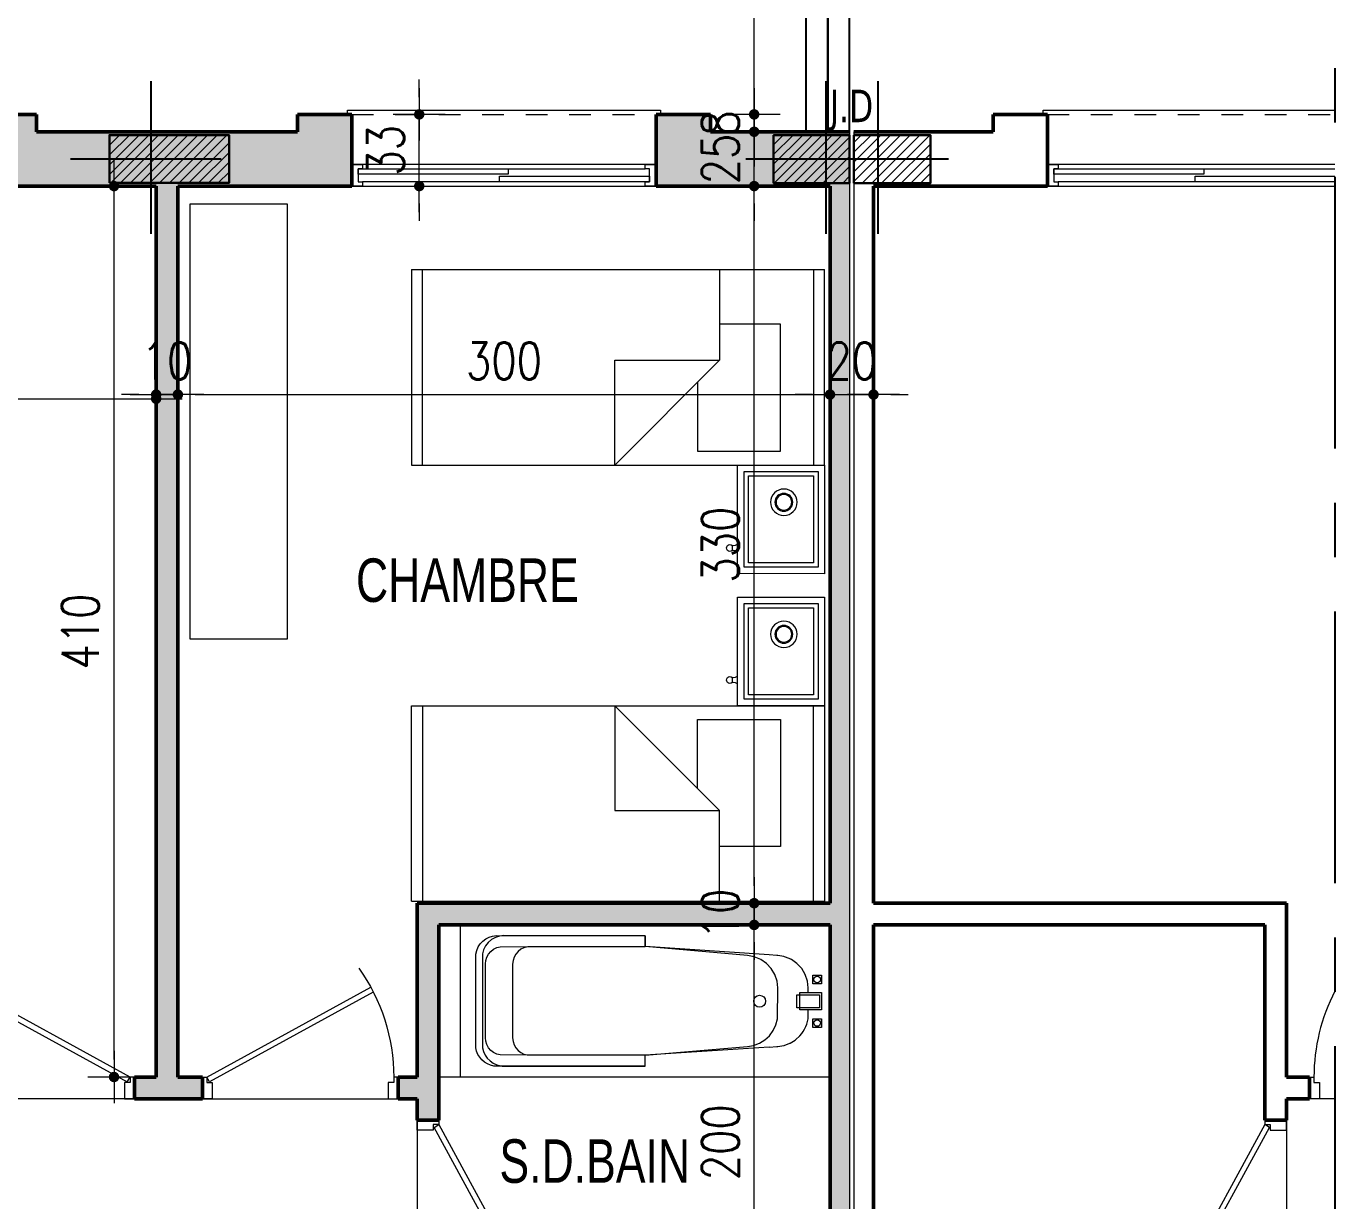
# Model space of a CAD drawing. Header units: millimetres. Extents: x 906 to 2589, y -1235 to -637.
# Drawn here: x 2519.7 to 2525.72, y -1215.63 to -1210.23 of the extents above; entities that cross this region are included whole.
import ezdxf

# ---------------------------------------------------------------- set-up
doc = ezdxf.new("R2010")
doc.units = ezdxf.units.MM
for name, pattern in [('AXES', [2, 1.25, -0.25, 0.25, -0.25]), ('CONTINU', [0]), ('HIDDEN', [0.375, 0.25, -0.125])]:
    doc.linetypes.add(name, pattern=pattern)
doc.layers.get('DEFPOINTS').update_dxf_attribs({"color": 255, "lineweight": 13})
for name, color, linetype, lineweight in [('A-signe', 7, 'Continuous', 9), ('APPUITS', 7, 'Continuous', 18), ('AXE LIMITE', 1, 'AXES', 30), ('DIM.', 4, 'Continuous', 25), ('Extracteur cuisine 300m3', 7, 'Continuous', 20), ('interrompu', 7, 'HIDDEN', 15), ('MENUISERIE', 7, 'Continuous', 13), ('MEUBLE', 35, 'Continuous', 15), ('MUR 0.2', 7, 'Continuous', 20), ('MUR 0.25', 7, 'Continuous', 25), ('MUR 0.5', 7, 'Continuous', 50), ('POTEAUX ARCH', 7, 'Continuous', 30), ('POTEAUX HACHURE', 7, 'Continuous', 15), ('SANITAIRE', 7, 'Continuous', 15), ('TEXTE', 7, 'Continuous', 20)]:
    doc.layers.add(name, color=color, linetype=linetype, lineweight=lineweight)
doc.layers.add('AXE', color=7, linetype='AXES')
doc.layers.add('teinte 5', color=200, linetype='Continuous')
doc.styles.add('atef', font='romans.shx', dxfattribs={"width": 0.8})
doc.styles.add('COTE', font='verdana.ttf', dxfattribs={"width": 0.7})
doc.styles.add('STYLE4', font='swisscl.ttf')
doc.dimstyles.new('COTEXT', dxfattribs={"dimscale": 0, "dimtxt": 0.17, "dimasz": 0.08, "dimexe": 0.015, "dimexo": 0.015, "dimgap": 0.07, "dimtad": 1, "dimdec": 0, "dimlfac": 100, "dimzin": 0, "dimdsep": 46, "dimtxsty": 'atef', "dimblk": 'SIG2', "dimcen": 0.15, "dimse1": 1, "dimse2": 1, "dimclrd": 256, "dimclre": 6, "dimclrt": 2, "dimadec": 0, "dimazin": 0, "dimtfac": 0.5, "dimtdec": 0, "dimtix": 1, "dimtmove": 2, "dimatfit": 1, "dimldrblk": 'SIG2', "dimfxl": 0.18, "dimtolj": 1, "dimtzin": 0, "dimlwd": 18, "dimarcsym": 0})
pattern_1 = [(45, (1501.035288, -320.848652), (-0.0224506403, 0.0224506403), [])]

# ---------------------------------------------------------------- blocks, each defined once
blk = doc.blocks.new('PORTE 0.90')
at = {"layer": 'MENUISERIE'}
for points in [[(-0.7859, 0.3911), (-0.0325, -0.0217), (-0.02, 0), (-0.7742, 0.4132)], [(-0.9, 0), (-0.88, 0), (-0.88, -0.025), (-0.855, -0.025), (-0.855, -0.1), (-0.9, -0.1)], [(0, 0), (-0.02, 0), (-0.02, -0.025), (-0.045, -0.025), (-0.045, -0.1), (0, -0.1)]]:
    blk.add_lwpolyline(points, dxfattribs=at)
blk.add_arc((-0.02, 0), 0.86, 144.36454, 180, dxfattribs=at)
blk = doc.blocks.new('P - 0.80')
at = {"layer": 'MENUISERIE'}
for points in [[(-0.6991, 0.3412), (-0.0325, -0.0217), (-0.02, 0), (-0.6875, 0.3633)], [(-0.8, 0), (-0.78, 0), (-0.78, -0.025), (-0.755, -0.025), (-0.755, -0.1), (-0.8, -0.1)], [(0, 0), (-0.02, 0), (-0.02, -0.025), (-0.045, -0.025), (-0.045, -0.1), (0, -0.1)]]:
    blk.add_lwpolyline(points, dxfattribs=at)
blk.add_arc((-0.02, 0), 0.76, 142.54543, 180, dxfattribs=at)
blk = doc.blocks.new('BAIGNOIR 0.70-1.70')
at = {"layer": 'SANITAIRE'}
for p, q in [((0.138, 0.2794), (0.1006, 0.85)), ((0.562, 0.2794), (0.6, 0.85))]:
    blk.add_line(p, q, dxfattribs=at)
for points in [[(0, 1.7), (0.7, 1.7), (0.7, 0), (0, 0)], [(0.5998, 1.3897), (0.5949, 1.4081), (0.5877, 1.4226), (0.5778, 1.4353), (0.5656, 1.4458), (0.5514, 1.4536), (0.536, 1.4584), (0.52, 1.46), (0.18, 1.46), (0.164, 1.4584), (0.1486, 1.4536), (0.1344, 1.4458), (0.1222, 1.4353), (0.1123, 1.4226), (0.1051, 1.4081), (0.1014, 1.3925), (0.1006, 0.85), (0.1407, 0.38), (0.1454, 0.3515), (0.1555, 0.3243), (0.1706, 0.2996), (0.1902, 0.2783), (0.2136, 0.2612), (0.2398, 0.2488), (0.2679, 0.2417), (0.4097, 0.24), (0.4416, 0.2437), (0.472, 0.254), (0.4995, 0.2705), (0.523, 0.2924), (0.5413, 0.3188), (0.5536, 0.3485), (0.5593, 0.38), (0.6, 0.85)], [(0.3885, 0.0388), (0.3085, 0.0388), (0.3085, 0.1388), (0.3885, 0.1388)], [(0.3785, 0.0488), (0.3185, 0.0488), (0.3185, 0.1526), (0.3785, 0.1526)], [(0.2685, 0.0388), (0.2285, 0.0388), (0.2285, 0.0788), (0.2685, 0.0788)], [(0.4685, 0.0388), (0.4285, 0.0388), (0.4285, 0.0788), (0.4685, 0.0788)]]:
    blk.add_lwpolyline(points, close=True, dxfattribs=at)
for points in [[(0.0501, 0.85), (0.0501, 1.5465, -0.315661), (0.1344, 1.6296), (0.5656, 1.6296, -0.356924), (0.6506, 1.5346), (0.65, 0.85), (0.6, 0.85)], [(0.1452, 0.2123, 0.002879), (0.1457, 0.2106), (0.1552, 0.1851, 0.002875), (0.1559, 0.1836), (0.1703, 0.1601, 0.001962), (0.171, 0.1592), (0.1902, 0.1383, 0.167547), (0.2806, 0.1), (0.3085, 0.1), (0.3085, 0.1388), (0.3885, 0.1388), (0.3885, 0.1), (0.4097, 0.1), (0.4416, 0.1036), (0.472, 0.1139), (0.4995, 0.1304), (0.523, 0.1524), (0.5405, 0.1776, 0.004777), (0.5419, 0.1802), (0.5523, 0.2053, 0.012058), (0.5543, 0.2123)]]:
    blk.add_lwpolyline(points, format="xyb", dxfattribs=at)
at = {"layer": 'SANITAIRE', "elevation": 0.0009}
blk.add_lwpolyline([(0.1016, 1.5175), (0.1057, 1.5331), (0.1129, 1.5476), (0.1228, 1.5603), (0.135, 1.5708), (0.1491, 1.5786), (0.1645, 1.5834), (0.1806, 1.585), (0.5206, 1.585), (0.5366, 1.5834), (0.552, 1.5786), (0.5661, 1.5708), (0.5784, 1.5603), (0.5883, 1.5476), (0.5955, 1.5331), (0.5996, 1.5175), (0.6, 0.85), (0.65, 0.85), (0.6506, 1.5), (0.6486, 1.5201), (0.6425, 1.5393), (0.6328, 1.5569), (0.6197, 1.5723), (0.6038, 1.5847), (0.5857, 1.5936), (0.5662, 1.5988), (0.1349, 1.5988), (0.1176, 1.5944), (0.1012, 1.587), (0.0865, 1.5768), (0.0738, 1.5641), (0.0636, 1.5494), (0.0562, 1.533), (0.0501, 1.5079), (0.0501, 0.85), (0.1006, 0.85)], close=True, dxfattribs=at)
at = {"layer": 'SANITAIRE'}
for points in [[(0.0501, 0.85), (0.1006, 0.85)], [(0.138, 0.2794), (0.1404, 0.2447)], [(0.1404, 0.2447), (0.1407, 0.24), (0.1452, 0.2123)], [(0.5543, 0.2123), (0.5593, 0.24), (0.5596, 0.2447)], [(0.5596, 0.2447), (0.562, 0.2794)]]:
    blk.add_lwpolyline(points, dxfattribs=at)
for centre, radius in [((0.349, 0.3239), 0.0274), ((0.2485, 0.0588), 0.015), ((0.4485, 0.0588), 0.015)]:
    blk.add_circle(centre, radius, dxfattribs=at)
blk = doc.blocks.new('SIG2')
at = {"layer": 'A-signe'}
for p, q in [((0, 1.5), (0, 0.5)), ((-1.5, 0), (-0.5, 0)), ((-0.5, 0), (0.5, 0)), ((0, 0.5), (0, -0.5)), ((0.5, 0), (1.5, 0)), ((0, -0.5), (0, -1.5))]:
    blk.add_line(p, q, dxfattribs=at)
at = {"layer": 'A-signe', "const_width": 0.3}
blk.add_lwpolyline([(-0.15, 0, 1), (0.15, 0, 1)], format="xyb", close=True, dxfattribs=at)
blk = doc.blocks.new('*D777')
at = {"layer": 'DEFPOINTS', "color": 0, "transparency": 16777216}
for p in [(2517.301, -1211.2139), (2520.301, -1211.4923), (2520.301, -1211.9427)]:
    blk.add_point(p, dxfattribs=at)
at = {"layer": 'DIM.', "lineweight": 18, "transparency": 16777216}
blk.add_line((2517.381, -1211.9427), (2520.221, -1211.9427), dxfattribs=at)
at = {"layer": 'DIM.', "lineweight": 18, "transparency": 16777216, "xscale": 0.08, "yscale": 0.08, "zscale": 0.08, "rotation": 180}
blk.add_blockref('SIG2', (2517.301, -1211.9427), dxfattribs=at)
at = {"layer": 'DIM.', "lineweight": 18, "transparency": 16777216, "xscale": 0.08, "yscale": 0.08, "zscale": 0.08}
blk.add_blockref('SIG2', (2520.301, -1211.9427), dxfattribs=at)
at = {"layer": 'DIM.', "color": 2, "transparency": 16777216, "insert": (2518.801, -1211.7877), "char_height": 0.17, "attachment_point": 5, "style": 'atef'}
blk.add_mtext('\\A1;300', dxfattribs=at)
blk = doc.blocks.new('*D778')
at = {"layer": 'DEFPOINTS', "color": 0, "transparency": 16777216}
for p in [(2520.301, -1211.4923), (2520.401, -1211.5375), (2520.401, -1211.9234)]:
    blk.add_point(p, dxfattribs=at)
at = {"layer": 'DIM.', "lineweight": 18, "transparency": 16777216}
for p, q in [((2520.221, -1211.9234), (2520.141, -1211.9234)), ((2520.301, -1211.9234), (2520.401, -1211.9234)), ((2520.481, -1211.9234), (2520.561, -1211.9234))]:
    blk.add_line(p, q, dxfattribs=at)
at = {"layer": 'DIM.', "lineweight": 18, "transparency": 16777216, "xscale": 0.08, "yscale": 0.08, "zscale": 0.08}
blk.add_blockref('SIG2', (2520.301, -1211.9234), dxfattribs=at)
at = {"layer": 'DIM.', "lineweight": 18, "transparency": 16777216, "xscale": 0.08, "yscale": 0.08, "zscale": 0.08, "rotation": 180}
blk.add_blockref('SIG2', (2520.401, -1211.9234), dxfattribs=at)
at = {"layer": 'DIM.', "color": 2, "transparency": 16777216, "insert": (2520.351, -1211.7684), "char_height": 0.17, "attachment_point": 5, "style": 'atef'}
blk.add_mtext('\\A1;10', dxfattribs=at)
blk = doc.blocks.new('*D779')
at = {"layer": 'DEFPOINTS', "color": 0, "transparency": 16777216}
for p in [(2520.401, -1211.5375), (2523.401, -1211.731), (2523.401, -1211.9234)]:
    blk.add_point(p, dxfattribs=at)
at = {"layer": 'DIM.', "lineweight": 18, "transparency": 16777216}
blk.add_line((2520.481, -1211.9234), (2523.321, -1211.9234), dxfattribs=at)
at = {"layer": 'DIM.', "lineweight": 18, "transparency": 16777216, "xscale": 0.08, "yscale": 0.08, "zscale": 0.08, "rotation": 180}
blk.add_blockref('SIG2', (2520.401, -1211.9234), dxfattribs=at)
at = {"layer": 'DIM.', "lineweight": 18, "transparency": 16777216, "xscale": 0.08, "yscale": 0.08, "zscale": 0.08}
blk.add_blockref('SIG2', (2523.401, -1211.9234), dxfattribs=at)
at = {"layer": 'DIM.', "color": 2, "transparency": 16777216, "insert": (2521.901, -1211.7684), "char_height": 0.17, "attachment_point": 5, "style": 'atef'}
blk.add_mtext('\\A1;300', dxfattribs=at)
blk = doc.blocks.new('*D780')
at = {"layer": 'DEFPOINTS', "color": 0, "transparency": 16777216}
for p in [(2523.401, -1211.731), (2523.601, -1211.7149), (2523.601, -1211.9234)]:
    blk.add_point(p, dxfattribs=at)
at = {"layer": 'DIM.', "lineweight": 18, "transparency": 16777216}
for p, q in [((2523.321, -1211.9234), (2523.241, -1211.9234)), ((2523.401, -1211.9234), (2523.601, -1211.9234)), ((2523.681, -1211.9234), (2523.761, -1211.9234))]:
    blk.add_line(p, q, dxfattribs=at)
at = {"layer": 'DIM.', "lineweight": 18, "transparency": 16777216, "xscale": 0.08, "yscale": 0.08, "zscale": 0.08}
blk.add_blockref('SIG2', (2523.401, -1211.9234), dxfattribs=at)
at = {"layer": 'DIM.', "lineweight": 18, "transparency": 16777216, "xscale": 0.08, "yscale": 0.08, "zscale": 0.08, "rotation": 180}
blk.add_blockref('SIG2', (2523.601, -1211.9234), dxfattribs=at)
at = {"layer": 'DIM.', "color": 2, "transparency": 16777216, "insert": (2523.501, -1211.7684), "char_height": 0.17, "attachment_point": 5, "style": 'atef'}
blk.add_mtext('\\A1;20', dxfattribs=at)
blk = doc.blocks.new('*D848')
at = {"layer": 'DEFPOINTS', "color": 0, "transparency": 16777216}
for p in [(2523.0519, -1214.364), (2523.401, -1214.364), (2522.7539, -1216.364)]:
    blk.add_point(p, dxfattribs=at)
at = {"layer": 'DIM.', "lineweight": 18, "transparency": 16777216}
blk.add_line((2523.0519, -1216.284), (2523.0519, -1214.444), dxfattribs=at)
at = {"layer": 'DIM.', "lineweight": 18, "transparency": 16777216, "xscale": 0.08, "yscale": 0.08, "zscale": 0.08}
for p, rotation in [((2523.0519, -1214.364), 90), ((2523.0519, -1216.364), 270)]:
    blk.add_blockref('SIG2', p, dxfattribs=dict(at, rotation=rotation))
at = {"layer": 'DIM.', "color": 2, "transparency": 16777216, "insert": (2522.8969, -1215.364), "char_height": 0.17, "attachment_point": 5, "rotation": 90, "style": 'atef'}
blk.add_mtext('\\A1;200', dxfattribs=at)
blk = doc.blocks.new('*D849')
at = {"layer": 'DEFPOINTS', "color": 0, "transparency": 16777216}
for p in [(2523.0519, -1214.264), (2523.401, -1214.264), (2523.401, -1214.364)]:
    blk.add_point(p, dxfattribs=at)
at = {"layer": 'DIM.', "lineweight": 18, "transparency": 16777216}
for p, q in [((2523.0519, -1214.184), (2523.0519, -1214.104)), ((2523.0519, -1214.364), (2523.0519, -1214.264)), ((2523.0519, -1214.444), (2523.0519, -1214.524))]:
    blk.add_line(p, q, dxfattribs=at)
at = {"layer": 'DIM.', "lineweight": 18, "transparency": 16777216, "xscale": 0.08, "yscale": 0.08, "zscale": 0.08}
for p, rotation in [((2523.0519, -1214.264), 270), ((2523.0519, -1214.364), 90)]:
    blk.add_blockref('SIG2', p, dxfattribs=dict(at, rotation=rotation))
at = {"layer": 'DIM.', "color": 2, "transparency": 16777216, "insert": (2522.8969, -1214.314), "char_height": 0.17, "attachment_point": 5, "rotation": 90, "style": 'atef'}
blk.add_mtext('\\A1;10', dxfattribs=at)
blk = doc.blocks.new('*D850')
at = {"layer": 'DEFPOINTS', "color": 0, "transparency": 16777216}
for p in [(2522.931, -1210.964), (2523.0519, -1210.964), (2523.401, -1214.264)]:
    blk.add_point(p, dxfattribs=at)
at = {"layer": 'DIM.', "lineweight": 18, "transparency": 16777216}
blk.add_line((2523.0519, -1214.184), (2523.0519, -1211.044), dxfattribs=at)
at = {"layer": 'DIM.', "lineweight": 18, "transparency": 16777216, "xscale": 0.08, "yscale": 0.08, "zscale": 0.08}
for p, rotation in [((2523.0519, -1210.964), 90), ((2523.0519, -1214.264), 270)]:
    blk.add_blockref('SIG2', p, dxfattribs=dict(at, rotation=rotation))
at = {"layer": 'DIM.', "color": 2, "transparency": 16777216, "insert": (2522.8969, -1212.614), "char_height": 0.17, "attachment_point": 5, "rotation": 90, "style": 'atef'}
blk.add_mtext('\\A1;330', dxfattribs=at)
blk = doc.blocks.new('*D851')
at = {"layer": 'DEFPOINTS', "color": 0, "transparency": 16777216}
for p in [(2522.851, -1210.714), (2523.0519, -1210.714), (2522.931, -1210.964)]:
    blk.add_point(p, dxfattribs=at)
at = {"layer": 'DIM.', "lineweight": 18, "transparency": 16777216}
for p, q in [((2523.0519, -1210.634), (2523.0519, -1210.554)), ((2523.0519, -1210.964), (2523.0519, -1210.714)), ((2523.0519, -1211.044), (2523.0519, -1211.124))]:
    blk.add_line(p, q, dxfattribs=at)
at = {"layer": 'DIM.', "lineweight": 18, "transparency": 16777216, "xscale": 0.08, "yscale": 0.08, "zscale": 0.08}
for p, rotation in [((2523.0519, -1210.714), 270), ((2523.0519, -1210.964), 90)]:
    blk.add_blockref('SIG2', p, dxfattribs=dict(at, rotation=rotation))
at = {"layer": 'DIM.', "color": 2, "transparency": 16777216, "insert": (2522.8969, -1210.839), "char_height": 0.17, "attachment_point": 5, "rotation": 90, "style": 'atef'}
blk.add_mtext('\\A1;25', dxfattribs=at)
blk = doc.blocks.new('*D852')
at = {"layer": 'DEFPOINTS', "color": 0, "transparency": 16777216}
for p in [(2522.851, -1210.634), (2523.0519, -1210.634), (2522.851, -1210.714)]:
    blk.add_point(p, dxfattribs=at)
at = {"layer": 'DIM.', "lineweight": 18, "transparency": 16777216}
for p, q in [((2523.0519, -1210.554), (2523.0519, -1210.474)), ((2523.0519, -1210.714), (2523.0519, -1210.634)), ((2523.0519, -1210.794), (2523.0519, -1210.874))]:
    blk.add_line(p, q, dxfattribs=at)
at = {"layer": 'DIM.', "lineweight": 18, "transparency": 16777216, "xscale": 0.08, "yscale": 0.08, "zscale": 0.08}
for p, rotation in [((2523.0519, -1210.634), 270), ((2523.0519, -1210.714), 90)]:
    blk.add_blockref('SIG2', p, dxfattribs=dict(at, rotation=rotation))
at = {"layer": 'DIM.', "color": 2, "transparency": 16777216, "insert": (2522.8969, -1210.674), "char_height": 0.17, "attachment_point": 5, "rotation": 90, "style": 'atef'}
blk.add_mtext('\\A1;8', dxfattribs=at)
blk = doc.blocks.new('*D853')
at = {"layer": 'DEFPOINTS', "color": 0, "transparency": 16777216}
for p in [(2521.5026, -1210.634), (2521.5113, -1210.634), (2521.5026, -1210.964)]:
    blk.add_point(p, dxfattribs=at)
at = {"layer": 'DIM.', "lineweight": 18, "transparency": 16777216}
for p, q in [((2521.5113, -1210.554), (2521.5113, -1210.474)), ((2521.5113, -1210.964), (2521.5113, -1210.634)), ((2521.5113, -1211.044), (2521.5113, -1211.124))]:
    blk.add_line(p, q, dxfattribs=at)
at = {"layer": 'DIM.', "lineweight": 18, "transparency": 16777216, "xscale": 0.08, "yscale": 0.08, "zscale": 0.08}
for p, rotation in [((2521.5113, -1210.634), 270), ((2521.5113, -1210.964), 90)]:
    blk.add_blockref('SIG2', p, dxfattribs=dict(at, rotation=rotation))
at = {"layer": 'DIM.', "color": 2, "transparency": 16777216, "insert": (2521.3563, -1210.799), "char_height": 0.17, "attachment_point": 5, "rotation": 90, "style": 'atef'}
blk.add_mtext('\\A1;33', dxfattribs=at)
blk = doc.blocks.new('*D1047')
at = {"layer": 'DEFPOINTS', "color": 0, "transparency": 16777216}
for p in [(2520.1073, -1210.964), (2520.301, -1210.964), (2520.301, -1215.064)]:
    blk.add_point(p, dxfattribs=at)
at = {"layer": 'DIM.', "lineweight": 18, "transparency": 16777216}
blk.add_line((2520.1073, -1214.984), (2520.1073, -1211.044), dxfattribs=at)
at = {"layer": 'DIM.', "lineweight": 18, "transparency": 16777216, "xscale": 0.08, "yscale": 0.08, "zscale": 0.08}
for p, rotation in [((2520.1073, -1210.964), 90), ((2520.1073, -1215.064), 270)]:
    blk.add_blockref('SIG2', p, dxfattribs=dict(at, rotation=rotation))
at = {"layer": 'DIM.', "color": 2, "transparency": 16777216, "insert": (2519.9523, -1213.014), "char_height": 0.17, "attachment_point": 5, "rotation": 90, "style": 'atef'}
blk.add_mtext('\\A1;410', dxfattribs=at)
blk = doc.blocks.new('A$C4AA77CC6')
at = {"linetype": 'ByBlock'}
for p, q in [((1.1226, 2.0646), (0, 0.5318)), ((1.8487, 1.5329), (1.1226, 2.0646)), ((1.0926, 2.0237), (1.8187, 1.4919)), ((1.8487, 1.5329), (0.7261, 0)), ((0.5703, 1.3105), (0.9596, 1.0253)), ((0.6745, 0.636), (0.5703, 1.3105)), ((0.9596, 1.0253), (0.6745, 0.636)), ((0.3964, 0.9656), (0.1713, 0.6582)), ((0.6526, 0.778), (0.3964, 0.9656)), ((0.1713, 0.6582), (0.6426, 0.313)), ((1.0112, 0.3894), (0.6745, 0.636)), ((0.7561, 0.041), (0.03, 0.5727)), ((0, 0.5318), (0.7261, 0)), ((0.6426, 0.313), (0.8077, 0.5384))]:
    blk.add_line(p, q, dxfattribs=at)
blk = doc.blocks.new('A$C209961D1')
at = {"linetype": 'ByBlock'}
for p, q in [((0.2363, 0.6181), (0, 0.2954)), ((0.6397, 0.3227), (0.2363, 0.6181)), ((0.2428, 0.5762), (0.0419, 0.3019)), ((0.2471, 0.5483), (0.0699, 0.3062)), ((0.5978, 0.3162), (0.2428, 0.5762)), ((0.5698, 0.3119), (0.2471, 0.5483)), ((0.5495, 0.419), (0.5679, 0.4056)), ((0.0419, 0.3019), (0.3969, 0.0419)), ((0.0699, 0.3062), (0.3926, 0.0699)), ((0.3926, 0.0699), (0.5698, 0.3119)), ((0.3969, 0.0419), (0.5978, 0.3162)), ((0.4034, 0), (0.6397, 0.3227)), ((0, 0.2954), (0.4034, 0))]:
    blk.add_line(p, q, dxfattribs=at)
for radius in [0.061, 0.041, 0.036]:
    blk.add_circle((0.2489, 0.3451), radius, dxfattribs=at)
for centre, radius, start, end in [((0.5651, 0.421), 0.0157, 280.33709, 187.22817), ((0.5289, 0.4255), 0.0216, 269.72365, 342.53508), ((0.5803, 0.3879), 0.0216, 125.03018, 197.84161)]:
    blk.add_arc(centre, radius, start, end, dxfattribs=at)
blk = doc.blocks.new('*D602')
at = {"layer": 'DEFPOINTS', "color": 0, "transparency": 16777216}
for p in [(2523.0519, -1202.2879), (2523.3341, -1202.2879), (2523.291, -1210.714)]:
    blk.add_point(p, dxfattribs=at)
at = {"layer": 'DIM.', "lineweight": 18, "transparency": 16777216}
blk.add_line((2523.0519, -1210.634), (2523.0519, -1202.3679), dxfattribs=at)
at = {"layer": 'DIM.', "lineweight": 18, "transparency": 16777216, "xscale": 0.08, "yscale": 0.08, "zscale": 0.08}
for p, rotation in [((2523.0519, -1202.2879), 90), ((2523.0519, -1210.714), 270)]:
    blk.add_blockref('SIG2', p, dxfattribs=dict(at, rotation=rotation))
at = {"layer": 'DIM.', "color": 2, "transparency": 16777216, "insert": (2522.8969, -1206.501), "char_height": 0.17, "attachment_point": 5, "rotation": 90, "style": 'atef'}
blk.add_mtext('\\A1;843', dxfattribs=at)

msp = doc.modelspace()

# ---------------------------------------------------------------- hatches: boundary and pattern name
at = {"layer": 'POTEAUX HACHURE'}
h = msp.add_hatch(dxfattribs=at)
h.set_pattern_fill('ANSI31', color=256, scale=0.01)
h.set_pattern_definition(pattern_1)
h.paths.add_polyline_path([(2520.0862, -1210.949), (2520.6362, -1210.949), (2520.6362, -1210.729), (2520.0862, -1210.729)])
h = msp.add_hatch(dxfattribs=at)
h.set_pattern_fill('ANSI31', color=256, scale=0.01)
h.set_pattern_definition(pattern_1)
h.paths.add_polyline_path([(2523.491, -1210.9498), (2523.1412, -1210.949), (2523.1412, -1210.729), (2523.491, -1210.7298)])
h = msp.add_hatch(dxfattribs=at)
h.set_pattern_fill('ANSI31', color=256, scale=0.01)
h.set_pattern_definition(pattern_1)
h.paths.add_polyline_path([(2523.511, -1210.9498), (2523.8632, -1210.949), (2523.8632, -1210.729), (2523.511, -1210.7298)])
at = {"layer": 'teinte 5', "linetype": 'CONTINU'}
h = msp.add_hatch(color=256, dxfattribs=at)
h.dxf.hatch_style = 1
h.paths.add_polyline_path([(2521.201, -1210.634), (2520.951, -1210.634), (2520.951, -1210.714), (2519.751, -1210.714), (2519.751, -1210.634), (2519.501, -1210.634), (2519.501, -1210.964), (2520.301, -1210.964), (2520.301, -1215.064), (2520.2008, -1215.064), (2520.2008, -1215.164), (2520.5138, -1215.164), (2520.5138, -1215.064), (2520.401, -1215.064), (2520.401, -1210.964), (2521.201, -1210.964)])
h = msp.add_hatch(color=256, dxfattribs=at)
h.dxf.hatch_style = 1
h.paths.add_polyline_path([(2523.491, -1210.714), (2522.851, -1210.714), (2522.851, -1210.634), (2522.601, -1210.634), (2522.601, -1210.964), (2523.401, -1210.964), (2523.401, -1214.264), (2521.501, -1214.264), (2521.501, -1215.064), (2521.4138, -1215.064), (2521.4138, -1215.164), (2521.501, -1215.164), (2521.501, -1215.2631), (2521.601, -1215.2631), (2521.601, -1214.364), (2523.401, -1214.364), (2523.401, -1216.184), (2523.256, -1216.184), (2523.256, -1216.364), (2523.101, -1216.364), (2523.101, -1216.614), (2523.491, -1216.614)])

# ---------------------------------------------------------------- linework, layer by layer
at = {"layer": 'APPUITS'}
for points in [[(2521.181, -1210.634), (2521.181, -1210.614), (2522.621, -1210.614), (2522.621, -1210.634)], [(2524.381, -1210.634), (2524.381, -1210.614), (2525.7231, -1210.614)]]:
    msp.add_lwpolyline(points, dxfattribs=at)
at = {"layer": 'AXE'}
for p, q in [((2520.276, -1210.4809), (2520.276, -1211.1839)), ((2523.381, -1210.4809), (2523.381, -1211.1839)), ((2523.621, -1210.4809), (2523.621, -1211.1839)), ((2519.9076, -1210.839), (2520.6008, -1210.839)), ((2523.0131, -1210.839), (2523.7063, -1210.839)), ((2523.2531, -1210.839), (2523.9463, -1210.839))]:
    msp.add_line(p, q, dxfattribs=at)
msp.add_lwpolyline([(2525.7231, -1200.9216), (2525.7231, -1232.6906)], dxfattribs=at)
at = {"layer": 'AXE LIMITE', "ltscale": 0.6}
msp.add_line((2523.391, -1210.7141), (2523.391, -1202.2882), dxfattribs=at)
at = {"layer": 'interrompu', "ltscale": 0.2}
for p, q in [((2521.201, -1210.634), (2522.601, -1210.634)), ((2524.401, -1210.634), (2525.7231, -1210.634))]:
    msp.add_line(p, q, dxfattribs=at)
at = {"layer": 'MENUISERIE', "color": 2, "linetype": 'Continuous'}
for p, q in [((2522.601, -1210.864), (2521.201, -1210.864)), ((2521.251, -1210.884), (2522.551, -1210.884)), ((2525.7231, -1210.864), (2524.401, -1210.864)), ((2524.451, -1210.884), (2525.7231, -1210.884)), ((2521.201, -1210.964), (2522.601, -1210.964)), ((2522.551, -1210.944), (2521.251, -1210.944)), ((2524.401, -1210.964), (2525.7231, -1210.964)), ((2525.7231, -1210.944), (2524.451, -1210.944))]:
    msp.add_line(p, q, dxfattribs=at)
at = {"layer": 'MENUISERIE'}
for p, q in [((2520.2008, -1215.164), (2519.3008, -1215.164)), ((2520.5138, -1215.164), (2521.4138, -1215.164)), ((2525.7231, -1215.164), (2525.6071, -1215.164)), ((2521.501, -1215.2631), (2521.501, -1216.0631)), ((2525.501, -1215.2631), (2525.501, -1216.0631))]:
    msp.add_line(p, q, dxfattribs=at)
at = {"layer": 'MENUISERIE', "color": 2, "linetype": 'Continuous', "extrusion": (0, 0, -1)}
for points in [[(-2521.201, -1210.864), (-2521.251, -1210.864), (-2521.251, -1210.884), (-2521.231, -1210.884), (-2521.231, -1210.944), (-2521.251, -1210.944), (-2521.251, -1210.964), (-2521.201, -1210.964), (-2521.201, -1210.964)], [(-2521.921, -1210.884), (-2521.921, -1210.909), (-2521.231, -1210.909), (-2521.231, -1210.884), (-2521.231, -1210.884)], [(-2522.601, -1210.864), (-2522.601, -1210.964), (-2522.551, -1210.964), (-2522.551, -1210.944), (-2522.571, -1210.944), (-2522.571, -1210.884), (-2522.551, -1210.884), (-2522.551, -1210.864), (-2522.551, -1210.864)], [(-2524.401, -1210.864), (-2524.451, -1210.864), (-2524.451, -1210.884), (-2524.431, -1210.884), (-2524.431, -1210.944), (-2524.451, -1210.944), (-2524.451, -1210.964), (-2524.401, -1210.964), (-2524.401, -1210.964)], [(-2525.121, -1210.884), (-2525.121, -1210.909), (-2524.431, -1210.909), (-2524.431, -1210.884), (-2524.431, -1210.884)], [(-2522.571, -1210.919), (-2522.571, -1210.944), (-2521.881, -1210.944), (-2521.881, -1210.919), (-2521.881, -1210.919)]]:
    msp.add_lwpolyline(points, close=True, dxfattribs=at)
msp.add_lwpolyline([(-2525.7231, -1210.944), (-2525.081, -1210.944), (-2525.081, -1210.919), (-2525.081, -1210.919), (-2525.7231, -1210.919)], dxfattribs=at)
at = {"layer": 'MENUISERIE'}
for points in [[(2525.7212, -1214.6729), (2525.7231, -1214.6739)], [(2525.6071, -1215.064), (2525.6271, -1215.064), (2525.6271, -1215.089), (2525.6521, -1215.089), (2525.6521, -1215.164), (2525.6071, -1215.164)]]:
    msp.add_lwpolyline(points, dxfattribs=at)
msp.add_arc((2526.4871, -1215.064), 0.86, 152.6683, 180, dxfattribs=at)
at = {"layer": 'MEUBLE'}
msp.add_lwpolyline([(2520.9056, -1211.0478), (2520.4556, -1211.0478), (2520.4556, -1213.0478), (2520.9056, -1213.0478)], close=True, dxfattribs=at)
at = {"layer": 'MUR 0.2'}
for p, q in [((2523.491, -1210.714), (2523.491, -1216.614)), ((2523.511, -1210.714), (2523.511, -1216.614))]:
    msp.add_line(p, q, dxfattribs=at)
at = {"layer": 'MUR 0.25'}
for p, q in [((2523.291, -1210.7147), (2523.291, -1202.4939)), ((2523.491, -1210.7147), (2523.491, -1202.4949))]:
    msp.add_line(p, q, dxfattribs=at)
at = {"layer": 'MUR 0.5'}
for p, q in [((2519.751, -1210.634), (2519.501, -1210.634)), ((2519.751, -1210.714), (2519.751, -1210.634)), ((2521.201, -1210.634), (2520.951, -1210.634)), ((2520.951, -1210.634), (2520.951, -1210.714)), ((2521.201, -1210.964), (2521.201, -1210.634)), ((2522.851, -1210.634), (2522.601, -1210.634)), ((2522.601, -1210.634), (2522.601, -1210.964)), ((2522.851, -1210.714), (2522.851, -1210.634)), ((2524.401, -1210.634), (2524.151, -1210.634)), ((2524.151, -1210.634), (2524.151, -1210.714)), ((2524.401, -1210.964), (2524.401, -1210.634)), ((2519.751, -1210.714), (2520.951, -1210.714)), ((2522.851, -1210.714), (2523.491, -1210.714)), ((2524.151, -1210.714), (2523.511, -1210.714)), ((2523.511, -1210.714), (2523.9005, -1210.714)), ((2519.501, -1210.964), (2520.301, -1210.964)), ((2520.301, -1210.964), (2520.301, -1215.064)), ((2520.401, -1210.964), (2520.401, -1215.064)), ((2520.401, -1210.964), (2521.201, -1210.964)), ((2522.601, -1210.964), (2523.401, -1210.964)), ((2523.401, -1210.964), (2523.401, -1214.264)), ((2523.601, -1210.964), (2523.601, -1214.264)), ((2523.601, -1210.964), (2524.401, -1210.964)), ((2521.501, -1214.264), (2521.501, -1215.064)), ((2521.501, -1214.264), (2523.401, -1214.264)), ((2523.601, -1214.264), (2525.501, -1214.264)), ((2525.501, -1214.264), (2525.501, -1215.064)), ((2521.601, -1214.364), (2521.601, -1215.2631)), ((2521.601, -1214.364), (2523.401, -1214.364)), ((2523.401, -1214.364), (2523.401, -1216.184)), ((2523.601, -1214.364), (2523.601, -1216.184)), ((2523.601, -1214.364), (2525.401, -1214.364)), ((2525.401, -1214.364), (2525.401, -1215.2631)), ((2520.301, -1215.064), (2520.2008, -1215.064)), ((2520.2008, -1215.064), (2520.2008, -1215.164)), ((2520.5138, -1215.064), (2520.401, -1215.064)), ((2520.5138, -1215.064), (2520.5138, -1215.164)), ((2521.501, -1215.064), (2521.4138, -1215.064)), ((2521.4138, -1215.064), (2521.4138, -1215.164)), ((2525.501, -1215.064), (2525.6071, -1215.064)), ((2525.6071, -1215.064), (2525.6071, -1215.164)), ((2520.5138, -1215.164), (2520.2008, -1215.164)), ((2521.501, -1215.164), (2521.4138, -1215.164)), ((2521.501, -1215.164), (2521.501, -1215.2631)), ((2525.501, -1215.164), (2525.501, -1215.2631)), ((2525.501, -1215.164), (2525.6071, -1215.164)), ((2521.601, -1215.2631), (2521.501, -1215.2631)), ((2525.401, -1215.2631), (2525.501, -1215.2631))]:
    msp.add_line(p, q, dxfattribs=at)
at = {"layer": 'POTEAUX ARCH'}
for points in [[(2520.0862, -1210.949), (2520.6362, -1210.949), (2520.6362, -1210.729), (2520.0862, -1210.729)], [(2523.491, -1210.9498), (2523.1412, -1210.9498), (2523.1412, -1210.7298), (2523.491, -1210.7298)], [(2523.511, -1210.9498), (2523.8632, -1210.9498), (2523.8632, -1210.7298), (2523.511, -1210.7298)]]:
    msp.add_lwpolyline(points, close=True, dxfattribs=at)
at = {"layer": 'SANITAIRE'}
msp.add_line((2521.701, -1215.064), (2521.601, -1215.064), dxfattribs=at)

# ---------------------------------------------------------------- block references
at = {"layer": 'MENUISERIE'}
msp.add_blockref('PORTE 0.90', (2520.2008, -1215.064), dxfattribs=at)
at = {"layer": 'MENUISERIE', "xscale": -1}
msp.add_blockref('PORTE 0.90', (2520.5138, -1215.064), dxfattribs=at)
at = {"layer": 'MENUISERIE', "xscale": -1, "rotation": 270}
msp.add_blockref('P - 0.80', (2521.601, -1215.2631), dxfattribs=at)
at = {"layer": 'MENUISERIE', "rotation": 90.00000000000001}
msp.add_blockref('P - 0.80', (2525.401, -1215.2631), dxfattribs=at)
at = {"layer": 'MEUBLE', "rotation": 126.2173682448366}
msp.add_blockref('A$C4AA77CC6', (2523.8047, -1211.9333), dxfattribs=at)
at = {"layer": 'MEUBLE', "xscale": -1}
for name, p, rotation in [('A$C209961D1', (2523.614, -1212.4221), 53.7826317551564), ('A$C4AA77CC6', (2523.8047, -1213.6694), 53.78263175516337), ('A$C209961D1', (2523.614, -1213.0298), 53.7826317551564)]:
    msp.add_blockref(name, p, dxfattribs=dict(at, rotation=rotation))
at = {"layer": 'SANITAIRE', "rotation": 90}
msp.add_blockref('BAIGNOIR 0.70-1.70', (2523.401, -1215.064), dxfattribs=at)

# ---------------------------------------------------------------- texts
at = {"layer": 'Extracteur cuisine 300m3', "lineweight": 25, "style": 'COTE', "width": 0.7}
msp.add_text('J.D', height=0.15, dxfattribs=at).set_placement((2523.4003, -1210.67, 0))
at = {"layer": 'TEXTE', "style": 'STYLE4'}
msp.add_text('CHAMBRE', height=0.2, dxfattribs=at).set_placement((2521.2204, -1212.8775))
at = {"layer": 'TEXTE', "insert": (2521.8801, -1215.3508), "char_height": 0.2, "width": 0.808023, "attachment_point": 1, "style": 'STYLE4'}
msp.add_mtext('S.D.BAIN', dxfattribs=at)

# ---------------------------------------------------------------- dimensions: what is measured, and where the dimension line sits
at = {"layer": 'DIM.'}
for base, p1, p2, picture, middle in [((2523.0519, -1202.2879), (2523.291, -1210.714), (2523.3341, -1202.2879), '*D602', (2522.8969, -1206.501)), ((2521.5113, -1210.634), (2521.5026, -1210.964), (2521.5026, -1210.634), '*D853', (2521.3563, -1210.799)), ((2523.0519, -1210.634), (2522.851, -1210.714), (2522.851, -1210.634), '*D852', (2522.8969, -1210.674)), ((2523.0519, -1210.714), (2522.931, -1210.964), (2522.851, -1210.714), '*D851', (2522.8969, -1210.839)), ((2520.1073, -1210.964), (2520.301, -1215.064), (2520.301, -1210.964), '*D1047', (2519.9523, -1213.014)), ((2523.0519, -1210.964), (2523.401, -1214.264), (2522.931, -1210.964), '*D850', (2522.8969, -1212.614)), ((2523.0519, -1214.264), (2523.401, -1214.364), (2523.401, -1214.264), '*D849', (2522.8969, -1214.314)), ((2523.0519, -1214.364), (2522.7539, -1216.364), (2523.401, -1214.364), '*D848', (2522.8969, -1215.364))]:
    dim = msp.add_linear_dim(base=base, p1=p1, p2=p2, angle=90, dimstyle='COTEXT', override={"dimscale": 1}, dxfattribs=at)
    dim.commit()
    dim.dimension.update_dxf_attribs({"geometry": picture, "text_midpoint": middle})
at = {"layer": 'DIM.', "color": 1}
for base, p1, p2, picture, middle in [((2520.301, -1211.9427), (2517.301, -1211.2139), (2520.301, -1211.4923), '*D777', (2518.801, -1211.7877)), ((2520.401, -1211.9234), (2520.301, -1211.4923), (2520.401, -1211.5375), '*D778', (2520.351, -1211.7684)), ((2523.401, -1211.9234), (2520.401, -1211.5375), (2523.401, -1211.731), '*D779', (2521.901, -1211.7684)), ((2523.601, -1211.9234), (2523.401, -1211.731), (2523.601, -1211.7149), '*D780', (2523.501, -1211.7684))]:
    dim = msp.add_linear_dim(base=base, p1=p1, p2=p2, dimstyle='COTEXT', override={"dimscale": 1}, dxfattribs=at)
    dim.commit()
    dim.dimension.update_dxf_attribs({"geometry": picture, "text_midpoint": middle})

doc.saveas('drawing.dxf')
